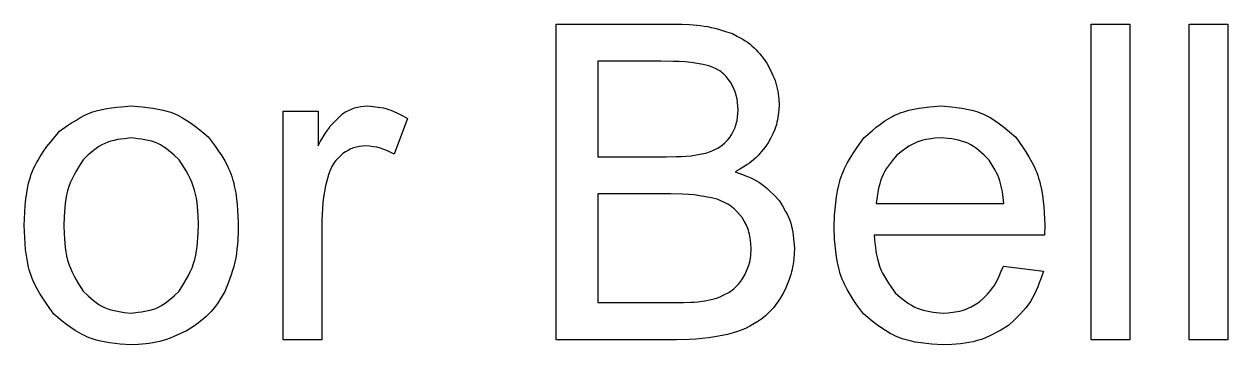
# Model space of a CAD drawing. Extents: x 14 to 324, y 11 to 161.
# Drawn here: x 82.08 to 109.41, y 30.27 to 37.55 of the extents above; entities that cross this region are included whole.
import ezdxf

# ---------------------------------------------------------------- set-up
doc = ezdxf.new("R2010")
doc.units = 0
doc.layers.add('Layer_1', color=7, linetype='CONTINUOUS')

msp = doc.modelspace()

# ---------------------------------------------------------------- linework, layer by layer
at = {"layer": 'Layer_1', "color": 7}
for p, q in [((94.162, 30.392), (94.162, 37.554)), ((94.162, 37.554), (96.849, 37.554)), ((96.849, 37.554), (97.019, 37.551)), ((97.019, 37.551), (97.187, 37.545)), ((97.187, 37.545), (97.354, 37.533)), ((97.354, 37.533), (97.438, 37.523)), ((97.438, 37.523), (97.52, 37.511)), ((97.52, 37.511), (97.602, 37.498)), ((97.602, 37.498), (97.684, 37.48)), ((97.684, 37.48), (97.764, 37.461)), ((97.764, 37.461), (97.846, 37.439)), ((106.309, 30.392), (106.309, 37.554)), ((106.309, 37.554), (107.188, 37.554)), ((107.188, 37.554), (107.188, 30.392)), ((108.533, 30.392), (108.533, 37.554)), ((108.533, 37.554), (109.412, 37.554)), ((109.412, 37.554), (109.412, 30.392)), ((97.846, 37.439), (98.006, 37.39)), ((98.006, 37.39), (98.167, 37.338)), ((98.167, 37.338), (98.282, 37.275)), ((98.282, 37.275), (98.397, 37.211)), ((98.397, 37.211), (98.452, 37.177)), ((98.452, 37.177), (98.505, 37.142)), ((98.505, 37.142), (98.557, 37.103)), ((98.557, 37.103), (98.606, 37.062)), ((98.606, 37.062), (98.655, 37.019)), ((98.655, 37.019), (98.7, 36.974)), ((98.7, 36.974), (98.743, 36.927)), ((98.743, 36.927), (98.784, 36.876)), ((96.542, 36.71), (95.11, 36.71)), ((95.11, 36.71), (95.11, 34.545)), ((96.816, 36.708), (96.542, 36.71)), ((96.955, 36.704), (96.816, 36.708)), ((97.09, 36.695), (96.955, 36.704)), ((97.227, 36.681), (97.09, 36.695)), ((97.361, 36.661), (97.227, 36.681)), ((97.496, 36.636), (97.361, 36.661)), ((97.631, 36.609), (97.496, 36.636)), ((98.784, 36.876), (98.866, 36.773)), ((98.866, 36.773), (98.942, 36.667)), ((98.942, 36.667), (99.003, 36.558)), ((97.705, 36.579), (97.631, 36.609)), ((97.778, 36.548), (97.705, 36.579)), ((97.846, 36.511), (97.778, 36.548)), ((97.879, 36.491), (97.846, 36.511)), ((97.911, 36.468), (97.879, 36.491)), ((97.94, 36.444), (97.911, 36.468)), ((97.967, 36.419), (97.94, 36.444)), ((98.022, 36.362), (97.967, 36.419)), ((98.071, 36.302), (98.022, 36.362)), ((99.003, 36.558), (99.06, 36.444)), ((99.06, 36.444), (99.085, 36.388)), ((99.085, 36.388), (99.111, 36.331)), ((98.12, 36.237), (98.071, 36.302)), ((98.159, 36.165), (98.12, 36.237)), ((98.194, 36.089), (98.159, 36.165)), ((98.225, 36.014), (98.194, 36.089)), ((99.111, 36.331), (99.132, 36.274)), ((99.132, 36.274), (99.152, 36.216)), ((99.152, 36.216), (99.167, 36.155)), ((99.167, 36.155), (99.181, 36.095)), ((99.181, 36.095), (99.193, 36.034)), ((98.239, 35.975), (98.225, 36.014)), ((98.251, 35.936), (98.239, 35.975)), ((98.268, 35.856), (98.251, 35.936)), ((98.28, 35.776), (98.268, 35.856)), ((99.193, 36.034), (99.2, 35.973)), ((99.2, 35.973), (99.214, 35.848)), ((99.214, 35.848), (99.224, 35.723)), ((83.546, 35.522), (83.647, 35.561)), ((83.647, 35.561), (83.751, 35.592)), ((83.751, 35.592), (83.857, 35.62)), ((83.857, 35.62), (83.964, 35.641)), ((83.964, 35.641), (84.072, 35.657)), ((84.072, 35.657), (84.183, 35.67)), ((84.183, 35.67), (84.294, 35.68)), ((84.294, 35.68), (84.517, 35.698)), ((84.517, 35.698), (84.763, 35.678)), ((84.763, 35.678), (84.885, 35.665)), ((84.885, 35.665), (85.006, 35.649)), ((85.006, 35.649), (85.125, 35.627)), ((85.125, 35.627), (85.242, 35.602)), ((85.242, 35.602), (85.356, 35.571)), ((85.356, 35.571), (85.412, 35.553)), ((85.412, 35.553), (85.467, 35.532)), ((85.467, 35.532), (85.522, 35.508)), ((87.967, 30.392), (87.967, 35.581)), ((87.967, 35.581), (88.758, 35.581)), ((88.758, 35.581), (88.758, 34.795)), ((89.317, 35.522), (89.384, 35.561)), ((89.384, 35.561), (89.45, 35.596)), ((89.45, 35.596), (89.516, 35.627)), ((89.516, 35.627), (89.587, 35.653)), ((89.587, 35.653), (89.657, 35.672)), ((89.657, 35.672), (89.731, 35.684)), ((89.731, 35.684), (89.806, 35.692)), ((89.806, 35.692), (89.882, 35.698)), ((89.882, 35.698), (90.003, 35.686)), ((90.003, 35.686), (90.122, 35.672)), ((90.122, 35.672), (90.181, 35.663)), ((90.181, 35.663), (90.24, 35.651)), ((90.24, 35.651), (90.296, 35.637)), ((90.296, 35.637), (90.353, 35.62)), ((90.353, 35.62), (90.41, 35.6)), ((90.41, 35.6), (90.464, 35.579)), ((90.464, 35.579), (90.574, 35.528)), ((90.574, 35.528), (90.679, 35.473)), ((98.286, 35.694), (98.28, 35.776)), ((98.292, 35.61), (98.286, 35.694)), ((98.286, 35.526), (98.292, 35.61)), ((99.216, 35.608), (99.204, 35.495)), ((99.224, 35.723), (99.216, 35.608)), ((101.941, 35.526), (101.995, 35.547)), ((101.995, 35.547), (102.052, 35.567)), ((102.052, 35.567), (102.165, 35.6)), ((102.165, 35.6), (102.283, 35.626)), ((102.283, 35.626), (102.402, 35.647)), ((102.402, 35.647), (102.523, 35.663)), ((102.523, 35.663), (102.646, 35.676)), ((102.646, 35.676), (102.894, 35.698)), ((102.894, 35.698), (103.135, 35.676)), ((103.135, 35.676), (103.254, 35.663)), ((103.254, 35.663), (103.373, 35.647)), ((103.373, 35.647), (103.488, 35.626)), ((103.488, 35.626), (103.602, 35.6)), ((103.602, 35.6), (103.713, 35.569)), ((103.713, 35.569), (103.768, 35.549)), ((103.768, 35.549), (103.823, 35.528)), ((103.823, 35.528), (103.875, 35.504)), ((83.069, 35.25), (83.163, 35.311)), ((83.163, 35.311), (83.257, 35.369)), ((83.257, 35.369), (83.35, 35.426)), ((83.35, 35.426), (83.448, 35.477)), ((83.448, 35.477), (83.546, 35.522)), ((85.522, 35.508), (85.574, 35.485)), ((85.574, 35.485), (85.68, 35.43)), ((85.68, 35.43), (85.782, 35.368)), ((85.782, 35.368), (85.881, 35.299)), ((85.881, 35.299), (85.979, 35.229)), ((89.036, 35.235), (89.071, 35.278)), ((89.071, 35.278), (89.151, 35.362)), ((89.151, 35.362), (89.233, 35.444)), ((89.233, 35.444), (89.317, 35.522)), ((90.787, 35.414), (90.484, 34.599)), ((90.679, 35.473), (90.787, 35.414)), ((98.237, 35.242), (98.251, 35.282)), ((98.251, 35.282), (98.26, 35.321)), ((98.26, 35.321), (98.268, 35.362)), ((98.268, 35.362), (98.28, 35.444)), ((98.28, 35.444), (98.286, 35.526)), ((99.161, 35.272), (99.144, 35.219)), ((99.175, 35.326), (99.161, 35.272)), ((99.187, 35.381), (99.175, 35.326)), ((99.204, 35.495), (99.187, 35.381)), ((101.43, 35.213), (101.526, 35.287)), ((101.526, 35.287), (101.626, 35.356)), ((101.626, 35.356), (101.727, 35.42)), ((101.727, 35.42), (101.78, 35.45)), ((101.78, 35.45), (101.831, 35.477)), ((101.831, 35.477), (101.886, 35.502)), ((101.886, 35.502), (101.941, 35.526)), ((103.875, 35.504), (103.926, 35.481)), ((103.926, 35.481), (104.028, 35.424)), ((104.028, 35.424), (104.127, 35.362)), ((104.127, 35.362), (104.223, 35.293)), ((104.223, 35.293), (104.317, 35.221)), ((82.696, 34.891), (82.885, 35.121)), ((82.885, 35.121), (83.069, 35.25)), ((85.979, 35.229), (86.075, 35.153)), ((86.075, 35.153), (86.266, 34.996)), ((86.266, 34.996), (86.425, 34.781)), ((88.815, 34.897), (88.873, 34.996)), ((88.873, 34.996), (88.934, 35.094)), ((88.934, 35.094), (89, 35.188)), ((89, 35.188), (89.036, 35.235)), ((98.051, 34.924), (98.108, 34.984)), ((98.108, 34.984), (98.149, 35.057)), ((98.149, 35.057), (98.19, 35.131)), ((98.19, 35.131), (98.223, 35.205)), ((98.223, 35.205), (98.237, 35.242)), ((99.079, 35.063), (99.028, 34.959)), ((99.124, 35.166), (99.079, 35.063)), ((99.144, 35.219), (99.124, 35.166)), ((101.145, 34.975), (101.335, 35.135)), ((101.335, 35.135), (101.43, 35.213)), ((104.317, 35.221), (104.411, 35.147)), ((104.411, 35.147), (104.595, 34.99)), ((104.595, 34.99), (104.749, 34.766)), ((82.518, 34.654), (82.604, 34.773)), ((82.604, 34.773), (82.696, 34.891)), ((83.72, 34.732), (83.657, 34.685)), ((83.782, 34.775), (83.72, 34.732)), ((83.847, 34.812), (83.782, 34.775)), ((83.915, 34.848), (83.847, 34.812)), ((83.984, 34.875), (83.915, 34.848)), ((84.056, 34.898), (83.984, 34.875)), ((84.13, 34.916), (84.056, 34.898)), ((84.204, 34.932), (84.13, 34.916)), ((84.283, 34.943), (84.204, 34.932)), ((84.361, 34.953), (84.283, 34.943)), ((84.517, 34.971), (84.361, 34.953)), ((84.673, 34.953), (84.517, 34.971)), ((84.752, 34.943), (84.673, 34.953)), ((84.828, 34.93), (84.752, 34.943)), ((84.902, 34.916), (84.828, 34.93)), ((84.976, 34.897), (84.902, 34.916)), ((85.047, 34.873), (84.976, 34.897)), ((85.117, 34.846), (85.047, 34.873)), ((85.184, 34.811), (85.117, 34.846)), ((85.248, 34.771), (85.184, 34.811)), ((85.311, 34.728), (85.248, 34.771)), ((85.371, 34.682), (85.311, 34.728)), ((86.425, 34.781), (86.499, 34.672)), ((88.758, 34.795), (88.815, 34.897)), ((89.501, 34.721), (89.44, 34.689)), ((89.565, 34.746), (89.501, 34.721)), ((89.63, 34.764), (89.565, 34.746)), ((89.698, 34.775), (89.63, 34.764)), ((89.769, 34.783), (89.698, 34.775)), ((89.839, 34.789), (89.769, 34.783)), ((89.923, 34.781), (89.839, 34.789)), ((90.009, 34.771), (89.923, 34.781)), ((90.091, 34.758), (90.009, 34.771)), ((90.173, 34.738), (90.091, 34.758)), ((90.253, 34.711), (90.173, 34.738)), ((90.331, 34.676), (90.253, 34.711)), ((97.719, 34.687), (97.795, 34.721)), ((97.795, 34.721), (97.83, 34.74)), ((97.83, 34.74), (97.866, 34.762)), ((97.866, 34.762), (97.899, 34.785)), ((97.899, 34.785), (97.932, 34.809)), ((97.932, 34.809), (97.993, 34.863)), ((97.993, 34.863), (98.051, 34.924)), ((98.899, 34.756), (98.819, 34.656)), ((98.976, 34.857), (98.899, 34.756)), ((99.028, 34.959), (98.976, 34.857)), ((100.911, 34.631), (100.987, 34.746)), ((100.987, 34.746), (101.145, 34.975)), ((102.111, 34.742), (102.054, 34.701)), ((102.169, 34.781), (102.111, 34.742)), ((102.228, 34.816), (102.169, 34.781)), ((102.29, 34.848), (102.228, 34.816)), ((102.353, 34.877), (102.29, 34.848)), ((102.417, 34.898), (102.353, 34.877)), ((102.484, 34.918), (102.417, 34.898)), ((102.552, 34.934), (102.484, 34.918)), ((102.621, 34.945), (102.552, 34.934)), ((102.761, 34.963), (102.621, 34.945)), ((102.904, 34.975), (102.761, 34.963)), ((103.062, 34.959), (102.904, 34.975)), ((103.141, 34.947), (103.062, 34.959)), ((103.217, 34.936), (103.141, 34.947)), ((103.293, 34.92), (103.217, 34.936)), ((103.367, 34.9), (103.293, 34.92)), ((103.44, 34.877), (103.367, 34.9)), ((103.508, 34.85), (103.44, 34.877)), ((103.574, 34.814), (103.508, 34.85)), ((103.639, 34.775), (103.574, 34.814)), ((103.701, 34.73), (103.639, 34.775)), ((103.762, 34.682), (103.701, 34.73)), ((104.749, 34.766), (104.823, 34.652)), ((82.365, 34.408), (82.401, 34.47)), ((82.401, 34.47), (82.438, 34.533)), ((82.438, 34.533), (82.518, 34.654)), ((83.423, 34.476), (83.317, 34.306)), ((83.54, 34.584), (83.423, 34.476)), ((83.599, 34.635), (83.54, 34.584)), ((83.657, 34.685), (83.599, 34.635)), ((85.43, 34.633), (85.371, 34.682)), ((85.488, 34.582), (85.43, 34.633)), ((85.604, 34.474), (85.488, 34.582)), ((85.709, 34.308), (85.604, 34.474)), ((86.499, 34.672), (86.571, 34.562)), ((86.571, 34.562), (86.638, 34.449)), ((86.638, 34.449), (86.7, 34.336)), ((89.163, 34.459), (89.118, 34.402)), ((89.212, 34.513), (89.163, 34.459)), ((89.264, 34.566), (89.212, 34.513)), ((89.321, 34.615), (89.264, 34.566)), ((89.38, 34.654), (89.321, 34.615)), ((89.44, 34.689), (89.38, 34.654)), ((90.408, 34.639), (90.331, 34.676)), ((90.484, 34.599), (90.408, 34.639)), ((95.11, 34.545), (96.66, 34.545)), ((96.66, 34.545), (96.886, 34.547)), ((96.886, 34.547), (97.002, 34.551)), ((97.002, 34.551), (97.115, 34.556)), ((97.115, 34.556), (97.227, 34.568)), ((97.227, 34.568), (97.34, 34.586)), ((97.34, 34.586), (97.563, 34.629)), ((97.563, 34.629), (97.643, 34.656)), ((97.643, 34.656), (97.719, 34.687)), ((98.599, 34.437), (98.548, 34.4)), ((98.645, 34.476), (98.599, 34.437)), ((98.692, 34.519), (98.645, 34.476)), ((98.737, 34.562), (98.692, 34.519)), ((98.778, 34.609), (98.737, 34.562)), ((98.819, 34.656), (98.778, 34.609)), ((100.772, 34.396), (100.838, 34.515)), ((100.838, 34.515), (100.911, 34.631)), ((101.79, 34.451), (101.743, 34.39)), ((101.886, 34.57), (101.79, 34.451)), ((101.997, 34.658), (101.886, 34.57)), ((102.054, 34.701), (101.997, 34.658)), ((103.821, 34.631), (103.762, 34.682)), ((103.879, 34.578), (103.821, 34.631)), ((103.993, 34.467), (103.879, 34.578)), ((104.063, 34.353), (103.993, 34.467)), ((104.823, 34.652), (104.894, 34.539)), ((104.894, 34.539), (104.96, 34.422)), ((82.248, 34.148), (82.273, 34.214)), ((82.273, 34.214), (82.301, 34.281)), ((82.301, 34.281), (82.332, 34.345)), ((82.332, 34.345), (82.365, 34.408)), ((83.266, 34.22), (83.219, 34.134)), ((83.317, 34.306), (83.266, 34.22)), ((85.76, 34.224), (85.709, 34.308)), ((85.807, 34.14), (85.76, 34.224)), ((86.7, 34.336), (86.728, 34.277)), ((86.728, 34.277), (86.753, 34.218)), ((86.753, 34.218), (86.776, 34.16)), ((89.02, 34.205), (88.993, 34.134)), ((89.049, 34.273), (89.02, 34.205)), ((89.081, 34.34), (89.049, 34.273)), ((89.118, 34.402), (89.081, 34.34)), ((98.335, 34.265), (98.223, 34.203)), ((98.223, 34.203), (98.368, 34.152)), ((98.442, 34.33), (98.335, 34.265)), ((98.497, 34.365), (98.442, 34.33)), ((98.548, 34.4), (98.497, 34.365)), ((100.656, 34.152), (100.682, 34.214)), ((100.682, 34.214), (100.711, 34.275)), ((100.711, 34.275), (100.772, 34.396)), ((101.618, 34.203), (101.585, 34.138)), ((101.657, 34.267), (101.618, 34.203)), ((101.7, 34.33), (101.657, 34.267)), ((101.743, 34.39), (101.7, 34.33)), ((104.127, 34.24), (104.063, 34.353)), ((104.159, 34.181), (104.127, 34.24)), ((104.186, 34.123), (104.159, 34.181)), ((104.96, 34.422), (105.019, 34.304)), ((105.019, 34.304), (105.046, 34.244)), ((105.046, 34.244), (105.071, 34.183)), ((105.071, 34.183), (105.095, 34.121)), ((82.172, 33.872), (82.187, 33.943)), ((82.187, 33.943), (82.205, 34.011)), ((82.205, 34.011), (82.227, 34.08)), ((82.227, 34.08), (82.248, 34.148)), ((83.133, 33.956), (83.1, 33.867)), ((83.174, 34.046), (83.133, 33.956)), ((83.219, 34.134), (83.174, 34.046)), ((85.852, 34.054), (85.807, 34.14)), ((85.891, 33.966), (85.852, 34.054)), ((85.926, 33.878), (85.891, 33.966)), ((86.776, 34.16), (86.798, 34.099)), ((86.798, 34.099), (86.817, 34.037)), ((86.817, 34.037), (86.835, 33.976)), ((86.835, 33.976), (86.864, 33.849)), ((88.993, 34.134), (88.93, 33.882)), ((98.368, 34.152), (98.509, 34.095)), ((98.509, 34.095), (98.579, 34.066)), ((98.579, 34.066), (98.645, 34.033)), ((98.645, 34.033), (98.712, 33.998)), ((98.712, 33.998), (98.776, 33.958)), ((98.776, 33.958), (98.837, 33.917)), ((98.837, 33.917), (98.898, 33.872)), ((100.547, 33.767), (100.576, 33.898)), ((100.576, 33.898), (100.594, 33.962)), ((100.594, 33.962), (100.612, 34.027)), ((100.612, 34.027), (100.633, 34.089)), ((100.633, 34.089), (100.656, 34.152)), ((101.507, 33.931), (101.487, 33.859)), ((101.528, 34.001), (101.507, 33.931)), ((101.554, 34.072), (101.528, 34.001)), ((101.585, 34.138), (101.554, 34.072)), ((104.212, 34.062), (104.186, 34.123)), ((104.233, 34.001), (104.212, 34.062)), ((104.251, 33.939), (104.233, 34.001)), ((104.266, 33.876), (104.251, 33.939)), ((105.095, 34.121), (105.114, 34.06)), ((105.114, 34.06), (105.134, 33.996)), ((105.134, 33.996), (105.152, 33.933)), ((105.152, 33.933), (105.179, 33.804)), ((82.125, 33.583), (82.144, 33.728)), ((82.144, 33.728), (82.172, 33.872)), ((83.047, 33.679), (83.03, 33.583)), ((83.071, 33.773), (83.047, 33.679)), ((83.1, 33.867), (83.071, 33.773)), ((85.956, 33.786), (85.926, 33.878)), ((85.979, 33.695), (85.956, 33.786)), ((85.997, 33.601), (85.979, 33.695)), ((86.864, 33.849), (86.888, 33.722)), ((86.888, 33.722), (86.905, 33.591)), ((88.881, 33.626), (88.866, 33.499)), ((88.903, 33.755), (88.881, 33.626)), ((88.93, 33.882), (88.903, 33.755)), ((96.767, 33.7), (95.11, 33.7)), ((95.11, 33.7), (95.11, 31.238)), ((97.031, 33.697), (96.767, 33.7)), ((97.164, 33.689), (97.031, 33.697)), ((97.295, 33.679), (97.164, 33.689)), ((97.426, 33.661), (97.295, 33.679)), ((97.557, 33.638), (97.426, 33.661)), ((97.686, 33.611), (97.557, 33.638)), ((98.898, 33.872), (98.954, 33.824)), ((98.954, 33.824), (99.009, 33.773)), ((99.009, 33.773), (99.116, 33.665)), ((99.116, 33.665), (99.222, 33.554)), ((100.508, 33.497), (100.524, 33.632)), ((100.524, 33.632), (100.547, 33.767)), ((101.448, 33.636), (101.428, 33.485)), ((101.473, 33.786), (101.448, 33.636)), ((101.487, 33.859), (101.473, 33.786)), ((104.28, 33.812), (104.266, 33.876)), ((104.292, 33.747), (104.28, 33.812)), ((104.309, 33.616), (104.292, 33.747)), ((104.325, 33.485), (104.309, 33.616)), ((105.179, 33.804), (105.2, 33.673)), ((105.2, 33.673), (105.218, 33.54)), ((82.1, 33.286), (82.111, 33.437)), ((82.111, 33.437), (82.125, 33.583)), ((83.006, 33.388), (83.001, 33.288)), ((83.016, 33.485), (83.006, 33.388)), ((83.03, 33.583), (83.016, 33.485)), ((86.01, 33.505), (85.997, 33.601)), ((86.022, 33.409), (86.01, 33.505)), ((86.028, 33.312), (86.022, 33.409)), ((86.905, 33.591), (86.919, 33.46)), ((86.919, 33.46), (86.931, 33.327)), ((88.856, 33.368), (88.846, 33.108)), ((88.866, 33.499), (88.856, 33.368)), ((97.815, 33.579), (97.686, 33.611)), ((97.899, 33.546), (97.815, 33.579)), ((97.981, 33.509), (97.899, 33.546)), ((98.059, 33.468), (97.981, 33.509)), ((98.098, 33.444), (98.059, 33.468)), ((98.133, 33.419), (98.098, 33.444)), ((98.169, 33.394), (98.133, 33.419)), ((98.202, 33.364), (98.169, 33.394)), ((98.266, 33.302), (98.202, 33.364)), ((99.222, 33.554), (99.3, 33.429)), ((99.3, 33.429), (99.372, 33.302)), ((100.484, 33.222), (100.494, 33.358)), ((100.494, 33.358), (100.508, 33.497)), ((101.428, 33.485), (104.325, 33.485)), ((105.218, 33.54), (105.23, 33.405)), ((105.23, 33.405), (105.24, 33.269)), ((82.084, 32.987), (82.1, 33.286)), ((82.995, 33.188), (82.989, 32.987)), ((83.001, 33.288), (82.995, 33.188)), ((86.034, 33.214), (86.028, 33.312)), ((86.042, 33.016), (86.034, 33.214)), ((86.931, 33.327), (86.946, 33.059)), ((88.846, 33.108), (88.846, 30.392)), ((98.325, 33.233), (98.266, 33.302)), ((98.384, 33.165), (98.325, 33.233)), ((98.43, 33.083), (98.384, 33.165)), ((98.473, 33.003), (98.43, 33.083)), ((99.372, 33.302), (99.406, 33.239)), ((99.406, 33.239), (99.437, 33.173)), ((99.437, 33.173), (99.464, 33.108)), ((99.464, 33.108), (99.488, 33.04)), ((100.471, 32.942), (100.484, 33.222)), ((105.24, 33.269), (105.253, 32.997)), ((82.098, 32.71), (82.084, 32.987)), ((82.989, 32.987), (82.995, 32.784)), ((86.03, 32.71), (86.036, 32.811)), ((86.036, 32.811), (86.042, 33.016)), ((86.941, 32.856), (86.933, 32.653)), ((86.946, 33.059), (86.941, 32.856)), ((98.511, 32.919), (98.473, 33.003)), ((98.526, 32.876), (98.511, 32.919)), ((98.54, 32.833), (98.526, 32.876)), ((98.552, 32.79), (98.54, 32.833)), ((99.488, 33.04), (99.507, 32.971)), ((99.507, 32.971), (99.523, 32.903)), ((99.523, 32.903), (99.537, 32.831)), ((99.537, 32.831), (99.546, 32.76)), ((100.484, 32.672), (100.471, 32.942)), ((105.253, 32.997), (105.249, 32.762)), ((82.107, 32.573), (82.098, 32.71)), ((82.119, 32.436), (82.107, 32.573)), ((82.995, 32.784), (83.001, 32.684)), ((83.001, 32.684), (83.006, 32.584)), ((83.006, 32.584), (83.016, 32.487)), ((86.014, 32.508), (86.024, 32.608)), ((86.024, 32.608), (86.03, 32.71)), ((86.925, 32.551), (86.915, 32.452)), ((86.933, 32.653), (86.925, 32.551)), ((98.561, 32.745), (98.552, 32.79)), ((98.575, 32.653), (98.561, 32.745)), ((98.583, 32.561), (98.575, 32.653)), ((98.589, 32.469), (98.583, 32.561)), ((99.546, 32.76), (99.56, 32.614)), ((99.56, 32.614), (99.572, 32.469)), ((100.494, 32.538), (100.484, 32.672)), ((100.508, 32.405), (100.494, 32.538)), ((105.249, 32.762), (101.38, 32.762)), ((101.38, 32.762), (101.397, 32.581)), ((101.397, 32.581), (101.409, 32.493)), ((82.137, 32.301), (82.119, 32.436)), ((82.158, 32.168), (82.137, 32.301)), ((83.016, 32.487), (83.03, 32.389)), ((83.03, 32.389), (83.049, 32.293)), ((83.049, 32.293), (83.071, 32.198)), ((85.959, 32.213), (85.983, 32.311)), ((85.983, 32.311), (86.001, 32.409)), ((86.001, 32.409), (86.014, 32.508)), ((86.888, 32.252), (86.868, 32.155)), ((86.903, 32.352), (86.888, 32.252)), ((86.915, 32.452), (86.903, 32.352)), ((98.571, 32.235), (98.579, 32.311)), ((98.579, 32.311), (98.589, 32.469)), ((99.564, 32.346), (99.556, 32.227)), ((99.572, 32.469), (99.564, 32.346)), ((100.526, 32.274), (100.508, 32.405)), ((100.547, 32.143), (100.526, 32.274)), ((101.409, 32.493), (101.421, 32.403)), ((101.421, 32.403), (101.436, 32.317)), ((101.436, 32.317), (101.454, 32.229)), ((82.187, 32.037), (82.158, 32.168)), ((82.203, 31.975), (82.187, 32.037)), ((82.223, 31.91), (82.203, 31.975)), ((83.071, 32.198), (83.1, 32.106)), ((83.1, 32.106), (83.135, 32.014)), ((83.135, 32.014), (83.174, 31.924)), ((85.856, 31.936), (85.897, 32.027)), ((85.897, 32.027), (85.93, 32.119)), ((85.93, 32.119), (85.959, 32.213)), ((86.845, 32.057), (86.817, 31.961)), ((86.868, 32.155), (86.845, 32.057)), ((98.448, 31.865), (98.509, 32.01)), ((98.509, 32.01), (98.536, 32.082)), ((98.536, 32.082), (98.556, 32.158)), ((98.556, 32.158), (98.571, 32.235)), ((99.519, 31.988), (99.505, 31.93)), ((99.531, 32.047), (99.519, 31.988)), ((99.541, 32.106), (99.531, 32.047)), ((99.556, 32.227), (99.541, 32.106)), ((100.576, 32.016), (100.547, 32.143)), ((100.592, 31.953), (100.576, 32.016)), ((101.454, 32.229), (101.477, 32.145)), ((101.477, 32.145), (101.505, 32.061)), ((101.505, 32.061), (101.536, 31.981)), ((101.536, 31.981), (101.573, 31.9)), ((104.268, 31.947), (104.315, 32.063)), ((104.315, 32.063), (105.224, 31.951)), ((82.244, 31.848), (82.223, 31.91)), ((82.268, 31.785), (82.244, 31.848)), ((82.293, 31.725), (82.268, 31.785)), ((82.32, 31.664), (82.293, 31.725)), ((83.174, 31.924), (83.219, 31.836)), ((83.219, 31.836), (83.266, 31.75)), ((83.266, 31.75), (83.317, 31.664)), ((85.713, 31.67), (85.764, 31.758)), ((85.764, 31.758), (85.813, 31.846)), ((85.813, 31.846), (85.856, 31.936)), ((86.786, 31.863), (86.718, 31.674)), ((86.817, 31.961), (86.786, 31.863)), ((98.335, 31.693), (98.376, 31.75)), ((98.376, 31.75), (98.448, 31.865)), ((99.449, 31.758), (99.406, 31.644)), ((99.488, 31.873), (99.449, 31.758)), ((99.505, 31.93), (99.488, 31.873)), ((100.612, 31.891), (100.592, 31.953)), ((100.633, 31.83), (100.612, 31.891)), ((100.656, 31.769), (100.633, 31.83)), ((100.682, 31.709), (100.656, 31.769)), ((100.709, 31.65), (100.682, 31.709)), ((101.573, 31.9), (101.614, 31.824)), ((101.614, 31.824), (101.659, 31.748)), ((101.659, 31.748), (101.708, 31.672)), ((104.135, 31.668), (104.167, 31.723)), ((104.167, 31.723), (104.219, 31.832)), ((104.219, 31.832), (104.268, 31.947)), ((105.163, 31.771), (105.13, 31.682)), ((105.224, 31.951), (105.163, 31.771)), ((82.381, 31.545), (82.32, 31.664)), ((82.449, 31.427), (82.381, 31.545)), ((82.522, 31.312), (82.449, 31.427)), ((83.317, 31.664), (83.423, 31.494)), ((83.423, 31.494), (83.538, 31.386)), ((85.49, 31.388), (85.608, 31.496)), ((85.608, 31.496), (85.713, 31.67)), ((86.645, 31.484), (86.559, 31.347)), ((86.718, 31.674), (86.645, 31.484)), ((97.956, 31.4), (98.086, 31.467)), ((98.086, 31.467), (98.194, 31.549)), ((98.194, 31.549), (98.245, 31.594)), ((98.245, 31.594), (98.294, 31.642)), ((98.294, 31.642), (98.335, 31.693)), ((99.308, 31.437), (99.253, 31.345)), ((99.359, 31.533), (99.308, 31.437)), ((99.406, 31.644), (99.359, 31.533)), ((100.77, 31.533), (100.709, 31.65)), ((100.836, 31.42), (100.77, 31.533)), ((101.708, 31.672), (101.759, 31.599)), ((101.759, 31.599), (101.862, 31.453)), ((101.862, 31.453), (101.98, 31.353)), ((103.952, 31.426), (103.993, 31.47)), ((103.993, 31.47), (104.032, 31.517)), ((104.032, 31.517), (104.069, 31.566)), ((104.069, 31.566), (104.104, 31.617)), ((104.104, 31.617), (104.135, 31.668)), ((105.06, 31.51), (105.021, 31.424)), ((105.097, 31.596), (105.06, 31.51)), ((105.13, 31.682), (105.097, 31.596)), ((82.598, 31.199), (82.522, 31.312)), ((82.756, 30.974), (82.598, 31.199)), ((83.538, 31.386), (83.599, 31.334)), ((83.599, 31.334), (83.657, 31.285)), ((83.657, 31.285), (83.72, 31.238)), ((83.72, 31.238), (83.782, 31.195)), ((83.782, 31.195), (83.847, 31.156)), ((83.847, 31.156), (83.913, 31.121)), ((85.119, 31.123), (85.186, 31.158)), ((85.186, 31.158), (85.25, 31.197)), ((85.25, 31.197), (85.313, 31.24)), ((85.313, 31.24), (85.373, 31.287)), ((85.373, 31.287), (85.434, 31.336)), ((85.434, 31.336), (85.49, 31.388)), ((86.473, 31.216), (86.427, 31.152)), ((86.559, 31.347), (86.473, 31.216)), ((95.11, 31.238), (96.894, 31.238)), ((96.894, 31.238), (97.055, 31.238)), ((97.055, 31.238), (97.217, 31.242)), ((97.217, 31.242), (97.297, 31.246)), ((97.297, 31.246), (97.379, 31.254)), ((97.379, 31.254), (97.539, 31.271)), ((97.539, 31.271), (97.682, 31.302)), ((97.682, 31.302), (97.752, 31.322)), ((97.752, 31.322), (97.823, 31.343)), ((97.823, 31.343), (97.889, 31.369)), ((97.889, 31.369), (97.956, 31.4)), ((99.136, 31.168), (99.103, 31.127)), ((99.167, 31.211), (99.136, 31.168)), ((99.197, 31.254), (99.167, 31.211)), ((99.253, 31.345), (99.197, 31.254)), ((100.907, 31.306), (100.836, 31.42)), ((100.981, 31.195), (100.907, 31.306)), ((101.137, 30.976), (100.981, 31.195)), ((101.98, 31.353), (102.04, 31.304)), ((102.04, 31.304), (102.101, 31.259)), ((102.101, 31.259), (102.161, 31.216)), ((102.161, 31.216), (102.226, 31.175)), ((102.226, 31.175), (102.29, 31.14)), ((103.582, 31.14), (103.678, 31.195)), ((103.678, 31.195), (103.774, 31.252)), ((103.774, 31.252), (103.864, 31.338)), ((103.864, 31.338), (103.952, 31.426)), ((104.88, 31.187), (104.823, 31.115)), ((104.931, 31.263), (104.88, 31.187)), ((104.978, 31.343), (104.931, 31.263)), ((105.021, 31.424), (104.978, 31.343)), ((82.948, 30.816), (82.756, 30.974)), ((83.913, 31.121), (83.984, 31.093)), ((83.984, 31.093), (84.056, 31.07)), ((84.056, 31.07), (84.13, 31.052)), ((84.13, 31.052), (84.204, 31.037)), ((84.204, 31.037), (84.283, 31.025)), ((84.283, 31.025), (84.359, 31.013)), ((84.359, 31.013), (84.517, 30.998)), ((84.517, 30.998), (84.673, 31.015)), ((84.673, 31.015), (84.752, 31.025)), ((84.752, 31.025), (84.828, 31.037)), ((84.828, 31.037), (84.904, 31.052)), ((84.904, 31.052), (84.978, 31.072)), ((84.978, 31.072), (85.049, 31.095)), ((85.049, 31.095), (85.119, 31.123)), ((86.219, 30.917), (86.159, 30.867)), ((86.274, 30.972), (86.219, 30.917)), ((86.329, 31.029), (86.274, 30.972)), ((86.378, 31.089), (86.329, 31.029)), ((86.427, 31.152), (86.378, 31.089)), ((98.913, 30.937), (98.833, 30.867)), ((98.991, 31.011), (98.913, 30.937)), ((99.068, 31.087), (98.991, 31.011)), ((99.103, 31.127), (99.068, 31.087)), ((101.335, 30.816), (101.137, 30.976)), ((102.29, 31.14), (102.357, 31.109)), ((102.357, 31.109), (102.425, 31.084)), ((102.425, 31.084), (102.496, 31.062)), ((102.496, 31.062), (102.57, 31.046)), ((102.57, 31.046), (102.642, 31.033)), ((102.642, 31.033), (102.718, 31.021)), ((102.718, 31.021), (102.795, 31.011)), ((102.795, 31.011), (102.947, 30.998)), ((102.947, 30.998), (103.058, 31.005)), ((103.058, 31.005), (103.168, 31.015)), ((103.168, 31.015), (103.223, 31.023)), ((103.223, 31.023), (103.277, 31.031)), ((103.277, 31.031), (103.33, 31.042)), ((103.33, 31.042), (103.381, 31.056)), ((103.381, 31.056), (103.434, 31.074)), ((103.434, 31.074), (103.483, 31.093)), ((103.483, 31.093), (103.533, 31.117)), ((103.533, 31.117), (103.582, 31.14)), ((104.634, 30.91), (104.567, 30.843)), ((104.7, 30.976), (104.634, 30.91)), ((104.763, 31.044), (104.7, 30.976)), ((104.823, 31.115), (104.763, 31.044)), ((83.045, 30.741), (82.948, 30.816)), ((83.143, 30.669), (83.045, 30.741)), ((83.245, 30.601), (83.143, 30.669)), ((85.905, 30.679), (85.77, 30.593)), ((86.036, 30.771), (85.905, 30.679)), ((86.098, 30.818), (86.036, 30.771)), ((86.159, 30.867), (86.098, 30.818)), ((98.36, 30.609), (98.256, 30.573)), ((98.46, 30.65), (98.36, 30.609)), ((98.556, 30.697), (98.46, 30.65)), ((98.649, 30.749), (98.556, 30.697)), ((98.741, 30.806), (98.649, 30.749)), ((98.833, 30.867), (98.741, 30.806)), ((101.434, 30.74), (101.335, 30.816)), ((101.536, 30.667), (101.434, 30.74)), ((101.638, 30.599), (101.536, 30.667)), ((104.256, 30.612), (104.17, 30.564)), ((104.428, 30.714), (104.256, 30.612)), ((104.567, 30.843), (104.428, 30.714)), ((83.346, 30.54), (83.245, 30.601)), ((83.399, 30.511), (83.346, 30.54)), ((83.452, 30.485), (83.399, 30.511)), ((83.507, 30.46), (83.452, 30.485)), ((83.561, 30.437), (83.507, 30.46)), ((83.616, 30.417), (83.561, 30.437)), ((83.673, 30.399), (83.616, 30.417)), ((83.788, 30.366), (83.673, 30.399)), ((83.905, 30.343), (83.788, 30.366)), ((84.025, 30.321), (83.905, 30.343)), ((85.086, 30.335), (85.006, 30.319)), ((85.164, 30.353), (85.086, 30.335)), ((85.242, 30.374), (85.164, 30.353)), ((85.318, 30.399), (85.242, 30.374)), ((85.397, 30.427), (85.318, 30.399)), ((85.471, 30.456), (85.397, 30.427)), ((85.621, 30.523), (85.471, 30.456)), ((85.77, 30.593), (85.621, 30.523)), ((88.846, 30.392), (87.967, 30.392)), ((96.894, 30.392), (94.162, 30.392)), ((97.185, 30.398), (96.894, 30.392)), ((97.33, 30.405), (97.185, 30.398)), ((97.475, 30.417), (97.33, 30.405)), ((97.619, 30.435), (97.475, 30.417)), ((97.764, 30.456), (97.619, 30.435)), ((98.049, 30.511), (97.764, 30.456)), ((98.256, 30.573), (98.049, 30.511)), ((101.743, 30.536), (101.638, 30.599)), ((101.798, 30.507), (101.743, 30.536)), ((101.853, 30.482), (101.798, 30.507)), ((101.907, 30.456), (101.853, 30.482)), ((101.964, 30.433), (101.907, 30.456)), ((102.021, 30.413), (101.964, 30.433)), ((102.079, 30.396), (102.021, 30.413)), ((102.197, 30.364), (102.079, 30.396)), ((102.316, 30.339), (102.197, 30.364)), ((102.439, 30.319), (102.316, 30.339)), ((103.629, 30.347), (103.533, 30.327)), ((103.723, 30.372), (103.629, 30.347)), ((103.815, 30.401), (103.723, 30.372)), ((103.907, 30.437), (103.815, 30.401)), ((103.995, 30.476), (103.907, 30.437)), ((104.083, 30.519), (103.995, 30.476)), ((104.17, 30.564), (104.083, 30.519)), ((107.188, 30.392), (106.309, 30.392)), ((109.412, 30.392), (108.533, 30.392)), ((84.148, 30.306), (84.025, 30.321)), ((84.269, 30.294), (84.148, 30.306)), ((84.517, 30.274), (84.269, 30.294)), ((84.681, 30.284), (84.517, 30.274)), ((84.845, 30.298), (84.681, 30.284)), ((84.926, 30.308), (84.845, 30.298)), ((85.006, 30.319), (84.926, 30.308)), ((102.564, 30.304), (102.439, 30.319)), ((102.689, 30.292), (102.564, 30.304)), ((102.943, 30.274), (102.689, 30.292)), ((103.142, 30.284), (102.943, 30.274)), ((103.24, 30.292), (103.142, 30.284)), ((103.34, 30.302), (103.24, 30.292)), ((103.438, 30.313), (103.34, 30.302)), ((103.533, 30.327), (103.438, 30.313))]:
    msp.add_line(p, q, dxfattribs=at)

doc.saveas('drawing.dxf')
